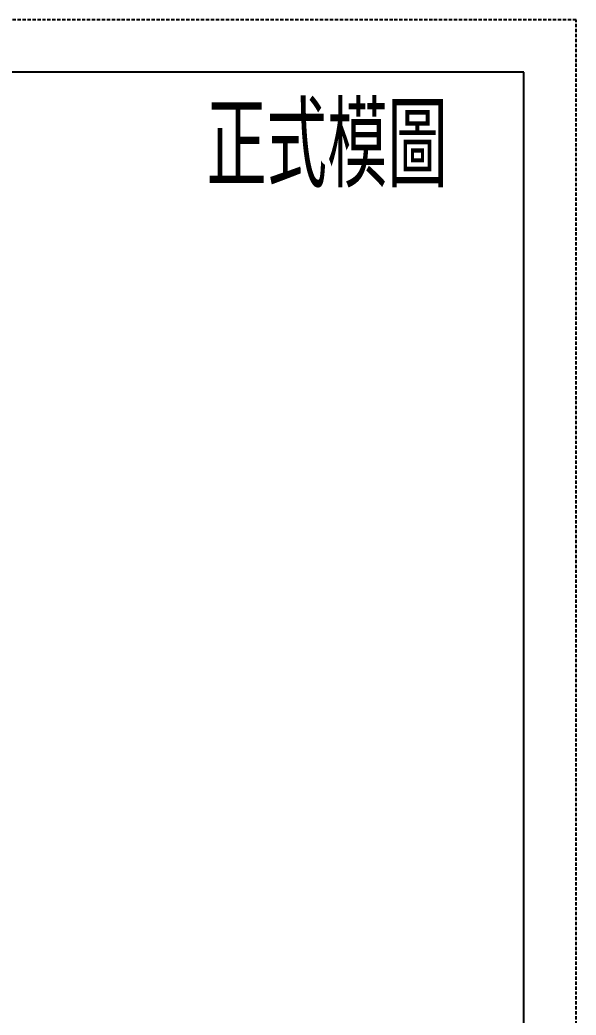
# Model space of a CAD drawing. Header units: inches. Extents: x 143011 to 144494, y -46023 to -44974.
# Drawn here: x 144326.1 to 144494.4, y -45274.5 to -44973.6 of the extents above; entities that cross this region are included whole.
import ezdxf

# ---------------------------------------------------------------- set-up
doc = ezdxf.new("R2010")
doc.units = ezdxf.units.IN
doc.header["$LTSCALE"] = 2
doc.header["$MEASUREMENT"] = 0
doc.linetypes.add('DASHED', pattern=[0.75, 0.5, -0.25])
doc.layers.add('A', color=7, linetype='CONTINUOUS')
doc.layers.add('tg', color=7, linetype='CONTINUOUS')
doc.styles.add('ROMANC', font='romanc', dxfattribs={"width": 0.6, "height": 1})

msp = doc.modelspace()

# ---------------------------------------------------------------- linework, layer by layer
at = {"layer": 'A', "linetype": 'DASHED'}
for p, q in [((144494.356, -44973.601), (143010.961, -44973.601)), ((144494.356, -46022.831), (144494.356, -44973.601))]:
    msp.add_line(p, q, dxfattribs=at)
at = {"layer": 'A'}
for p, q in [((144478.511, -44989.446), (143026.806, -44989.446)), ((144478.511, -46006.987), (144478.511, -44989.446))]:
    msp.add_line(p, q, dxfattribs=at)

# ---------------------------------------------------------------- texts
at = {"layer": 'tg', "color": 1, "insert": (144382.486, -44999.516), "char_height": 22.3036, "width": 1103.78459, "attachment_point": 1, "style": 'ROMANC'}
msp.add_mtext('{\\f細明體|b0|i0|c136|p49;正式模圖}', dxfattribs=at)

doc.saveas('drawing.dxf')
